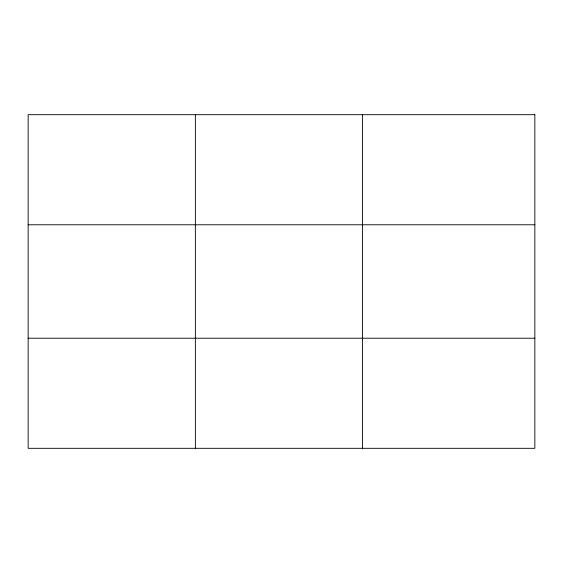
<?xml version="1.0" encoding="UTF-8"?>
<svg xmlns="http://www.w3.org/2000/svg" width="563" height="563" viewBox="0 0 563 563"><rect width="100%" height="100%" fill="white"/><g stroke="black" fill="none" stroke-linecap="round" stroke-linejoin="round"><path stroke-width="0.84" d="M195.361 448.31L195.361 114.69M362.572 448.31L362.572 114.69M28.15 224.785L534.85 224.785M28.15 338.215L534.85 338.215M534.85 114.69L534.85 448.31L28.15 448.31L28.15 114.69L534.85 114.69"/></g></svg>
